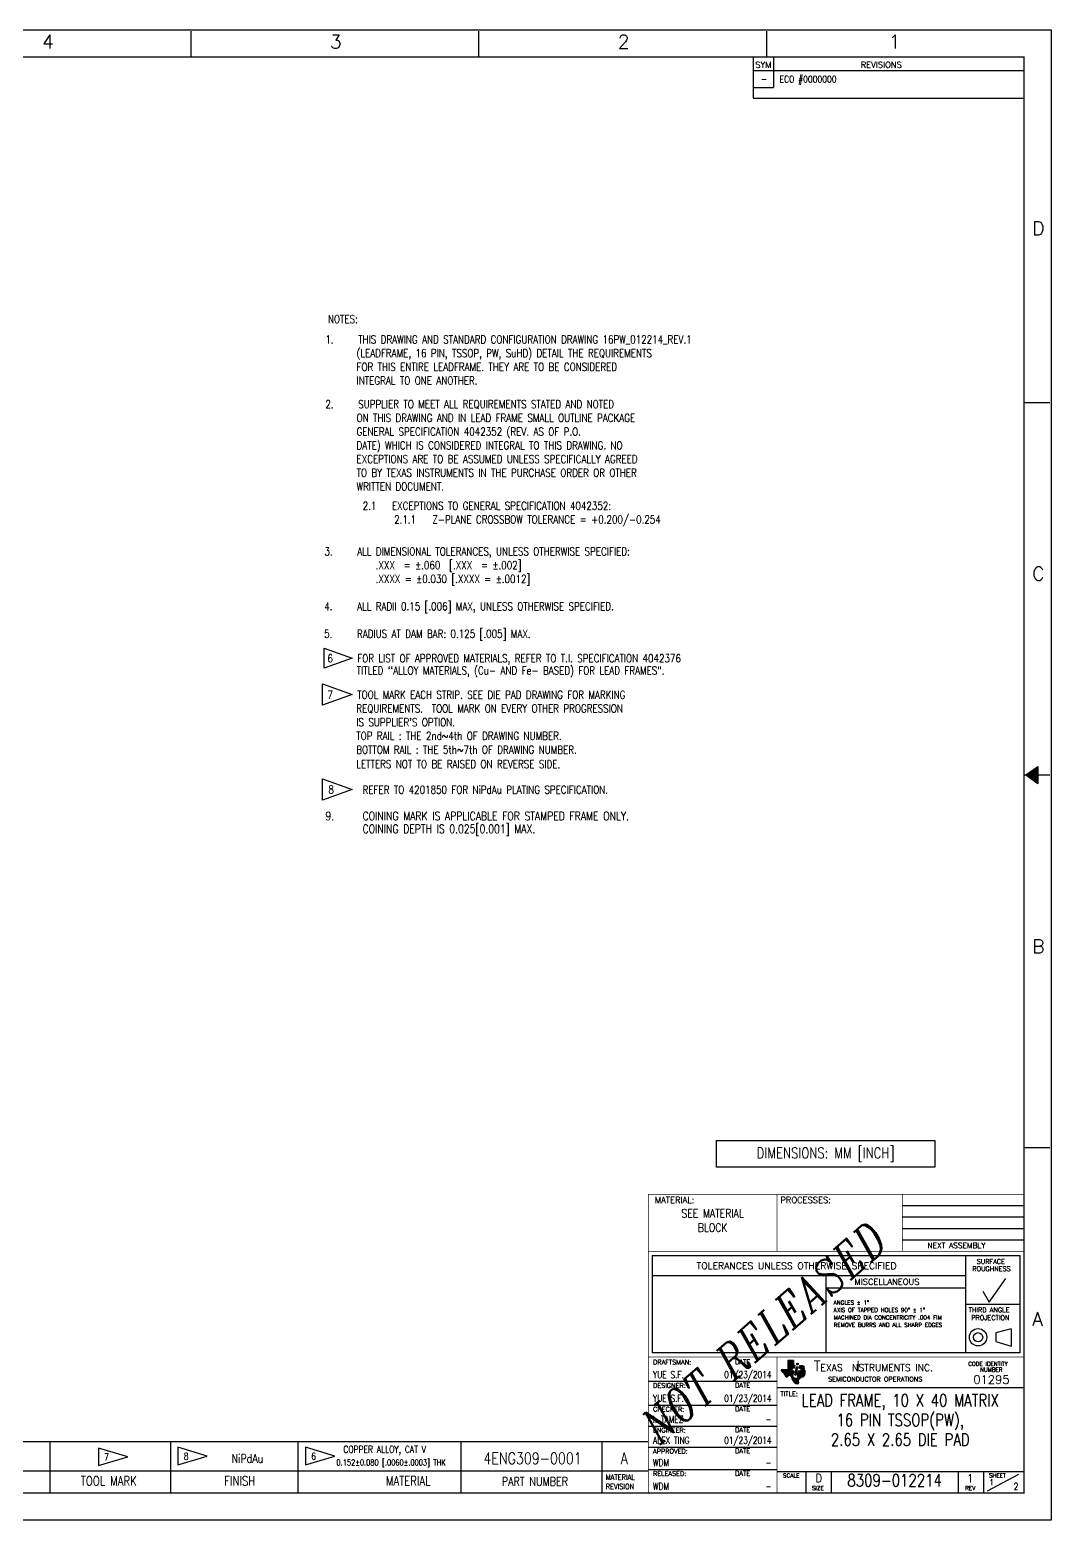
# Model space of a CAD drawing. Header units: inches. Extents: x 102 to 1009, y 122 to 681.
# Drawn here: x 626 to 1009, y 122 to 681 of the extents above; entities that cross this region are included whole.
import ezdxf
from ezdxf.enums import TextEntityAlignment as Align

# ---------------------------------------------------------------- set-up
doc = ezdxf.new("R2010")
doc.units = ezdxf.units.IN
doc.header["$MEASUREMENT"] = 0
doc.layers.get('0').update_dxf_attribs({"color": 1})
for name, color, linetype in [('ADMIN', 7, 'Continuous'), ('FORMAT-FINAL', 7, 'Continuous'), ('SH-01_DIM', 4, 'Continuous'), ('SH-01_NOTES', 3, 'Continuous'), ('SH-01_OBJECT', 7, 'Continuous')]:
    doc.layers.add(name, color=color, linetype=linetype)
doc.styles.add('COMPLEX', font='COMPLEX', dxfattribs={"width": 0.8})
doc.styles.add('ITALIC', font='ITALIC', dxfattribs={"width": 0.8})
doc.styles.add('SIMPLEX', font='SIMPLEX.shx', dxfattribs={"width": 0.8})
doc.styles.get("Standard").update_dxf_attribs({"font": 'simplex.shx', "width": 0.8, "height": 5})

# ---------------------------------------------------------------- blocks, each defined once
blk = doc.blocks.new('RECD')
at = {"layer": 'ADMIN', "color": 5, "width": 0.8}
for tag, p in [('DRAFTER', (28.12, 2.1)), ('DESIGNER', (28.12, 1.75)), ('CHECKER', (28.12, 1.44)), ('ENGINEER', (28.12, 1.13)), ('APPROVED', (28.12, 0.8)), ('RELEASED', (28.12, 0.45))]:
    blk.add_attdef(tag, p, '', height=0.1, dxfattribs=at)
for tag, p in [('DRAFTER-D', (29.87, 2.1)), ('DESIGNER-D', (29.87, 1.75)), ('CHECKER-D', (29.87, 1.44)), ('ENGINEER-D', (29.87, 1.13)), ('APPROVED-D', (29.87, 0.8)), ('RELEASED-D', (29.87, 0.45))]:
    blk.add_attdef(tag, text='', height=0.1, dxfattribs=at).set_placement(p, align=Align.RIGHT)
at = {"layer": 'ADMIN', "width": 0.8}
for tag, p in [('TITLE-1', (31.77, 1.681)), ('TITLE-2', (31.77, 1.391)), ('TITLE-3', (31.77, 1.101)), ('TITLE-4', (31.77, 0.811)), ('DWG-NO', (31.688, 0.5))]:
    blk.add_attdef(tag, text='', height=0.18, dxfattribs=at).set_placement(p, align=Align.CENTER)
at = {"layer": 'ADMIN', "color": 7, "width": 0.8}
for tag, p in [('SIZE', (30.569, 0.561)), ('REV', (32.803, 0.555))]:
    blk.add_attdef(tag, text='', height=0.125, dxfattribs=at).set_placement(p, align=Align.CENTER)
at = {"layer": 'ADMIN', "color": 5, "width": 0.8}
blk.add_attdef('SHEETS', text='', height=0.1, dxfattribs=at).set_placement((33.48, 0.45), align=Align.CENTER)
at = {"layer": 'SH-01_DIM', "color": 5, "width": 0.8}
for tag, height, p in [('MAT-1', 0.125, (29, 4.47)), ('PROC-1', 0.125, (30.88, 4.47)), ('MAT-2', 0.125, (29, 4.26)), ('PROC-2', 0.125, (30.88, 4.26)), ('MAT-3', 0.125, (29, 4.05)), ('PROC-3', 0.125, (30.88, 4.05)), ('SCALE', 0.1, (30.15, 0.45))]:
    blk.add_attdef(tag, text='', height=height, dxfattribs=at).set_placement(p, align=Align.CENTER)
blk.add_attdef('WAS', (31.89, 4.17), '', height=0.1, dxfattribs=at)
blk = doc.blocks.new('D-FORMAL')
at = {"layer": 'FORMAT-FINAL', "color": 9, "linetype": 'Continuous'}
for p, q in [((0, 0), (0, 22)), ((0, 22), (34, 22)), ((34, 22), (34, 0)), ((4.3, 21.6), (4.3, 21.98)), ((8.55, 21.6), (8.55, 21.98)), ((12.8, 21.6), (12.8, 21.98)), ((17.05, 21.6), (17.05, 21.98)), ((21.3, 21.6), (21.3, 21.98)), ((25.55, 21.6), (25.55, 21.98)), ((29.8, 21.6), (29.8, 21.98)), ((33.6, 16.5), (33.98, 16.5)), ((0.4, 11), (0.02, 11)), ((0.373, 11), (0.196, 11.128)), ((0.196, 11.128), (0.196, 10.866)), ((0.373, 11), (0.196, 10.866)), ((33.6, 11), (33.98, 11)), ((33.6, 5.5), (33.98, 5.5)), ((31.8, 4.644), (33.6, 4.644)), ((31.8, 4.476), (33.6, 4.476)), ((31.8, 4.308), (33.6, 4.308)), ((31.8, 4.139), (33.6, 4.139)), ((28.108, 3.909), (33.535, 3.909)), ((28.108, 3.909), (28.108, 2.47)), ((32.735, 3.909), (32.735, 2.47)), ((33.535, 3.909), (33.535, 2.47)), ((28.108, 3.61), (32.735, 3.61)), ((33.083, 3.22), (33.328, 3.57)), ((32.991, 3.38), (33.083, 3.22)), ((32.735, 3.19), (33.535, 3.19)), ((33.407, 2.827), (33.18, 2.764)), ((33.18, 2.764), (33.18, 2.636)), ((33.407, 2.827), (33.407, 2.569)), ((33.535, 2.47), (28.108, 2.47)), ((33.18, 2.636), (33.407, 2.569)), ((30.013, 2.215), (30.171, 2.215)), ((30.015, 2.208), (30.169, 2.208)), ((30.021, 2.202), (30.196, 2.202)), ((30.109, 2.35), (30.194, 2.35)), ((30.109, 2.343), (30.194, 2.343)), ((30.109, 2.336), (30.194, 2.336)), ((30.109, 2.33), (30.194, 2.33)), ((30.109, 2.323), (30.194, 2.323)), ((30.109, 2.316), (30.194, 2.316)), ((30.109, 2.309), (30.194, 2.309)), ((30.109, 2.303), (30.194, 2.303)), ((30.109, 2.296), (30.195, 2.296)), ((30.109, 2.289), (30.202, 2.289)), ((30.109, 2.282), (30.214, 2.282)), ((30.109, 2.276), (30.213, 2.276)), ((30.109, 2.269), (30.211, 2.269)), ((30.109, 2.262), (30.21, 2.262)), ((30.109, 2.255), (30.208, 2.255)), ((30.109, 2.249), (30.207, 2.249)), ((30.109, 2.242), (30.177, 2.242)), ((30.109, 2.235), (30.175, 2.235)), ((30.109, 2.229), (30.174, 2.229)), ((30.109, 2.222), (30.172, 2.222)), ((30.219, 2.202), (30.241, 2.202)), ((30.22, 2.208), (30.243, 2.208)), ((30.222, 2.215), (30.244, 2.215)), ((30.223, 2.222), (30.246, 2.222)), ((30.225, 2.229), (30.247, 2.229)), ((30.226, 2.235), (30.249, 2.235)), ((30.228, 2.242), (30.25, 2.242)), ((30.229, 2.249), (30.252, 2.249)), ((30.231, 2.255), (30.253, 2.255)), ((30.232, 2.262), (30.255, 2.262)), ((30.242, 2.303), (30.264, 2.303)), ((30.243, 2.309), (30.263, 2.309)), ((30.246, 2.296), (30.26, 2.296)), ((30.252, 2.316), (30.254, 2.316)), ((30.262, 2.202), (30.363, 2.202)), ((30.275, 2.249), (30.349, 2.249)), ((30.276, 2.255), (30.349, 2.255)), ((30.277, 2.262), (30.349, 2.262)), ((30.279, 2.269), (30.349, 2.269)), ((30.289, 2.276), (30.334, 2.276)), ((30.3, 2.208), (30.359, 2.208)), ((30.302, 2.215), (30.356, 2.215)), ((30.303, 2.222), (30.354, 2.222)), ((30.304, 2.229), (30.352, 2.229)), ((30.306, 2.235), (30.35, 2.235)), ((30.307, 2.242), (30.349, 2.242)), ((30.027, 2.195), (30.195, 2.195)), ((30.033, 2.188), (30.193, 2.188)), ((30.041, 2.181), (30.192, 2.181)), ((30.048, 2.175), (30.19, 2.175)), ((30.054, 2.168), (30.189, 2.168)), ((30.058, 2.161), (30.187, 2.161)), ((30.062, 2.154), (30.186, 2.154)), ((30.065, 2.148), (30.184, 2.148)), ((30.067, 2.141), (30.183, 2.141)), ((30.07, 2.134), (30.125, 2.134)), ((30.075, 2.127), (30.114, 2.127)), ((30.083, 2.121), (30.108, 2.121)), ((30.145, 2.134), (30.182, 2.134)), ((30.154, 2.127), (30.182, 2.127)), ((30.157, 2.121), (30.182, 2.121)), ((30.16, 2.114), (30.187, 2.114)), ((30.163, 2.107), (30.195, 2.107)), ((30.166, 2.1), (30.207, 2.1)), ((30.169, 2.094), (30.289, 2.094)), ((30.173, 2.087), (30.28, 2.087)), ((30.176, 2.08), (30.274, 2.08)), ((30.179, 2.074), (30.27, 2.074)), ((30.183, 2.067), (30.267, 2.067)), ((30.186, 2.06), (30.265, 2.06)), ((30.19, 2.053), (30.263, 2.053)), ((30.194, 2.047), (30.262, 2.047)), ((30.199, 2.04), (30.262, 2.04)), ((30.205, 2.033), (30.264, 2.033)), ((30.207, 2.148), (30.229, 2.148)), ((30.208, 2.154), (30.231, 2.154)), ((30.21, 2.161), (30.232, 2.161)), ((30.211, 2.168), (30.234, 2.168)), ((30.213, 2.175), (30.235, 2.175)), ((30.213, 2.026), (30.268, 2.026)), ((30.214, 2.181), (30.237, 2.181)), ((30.216, 2.188), (30.238, 2.188)), ((30.217, 2.195), (30.24, 2.195)), ((30.224, 2.02), (30.27, 2.02)), ((30.25, 2.141), (30.361, 2.141)), ((30.25, 2.134), (30.358, 2.134)), ((30.252, 2.148), (30.363, 2.148)), ((30.252, 2.1), (30.3, 2.1)), ((30.253, 2.154), (30.365, 2.154)), ((30.254, 2.161), (30.367, 2.161)), ((30.255, 2.127), (30.351, 2.127)), ((30.256, 2.168), (30.367, 2.168)), ((30.257, 2.175), (30.368, 2.175)), ((30.258, 2.181), (30.368, 2.181)), ((30.259, 2.107), (30.313, 2.107)), ((30.26, 2.188), (30.368, 2.188)), ((30.261, 2.195), (30.367, 2.195)), ((30.261, 2.114), (30.326, 2.114)), ((30.262, 2.121), (30.342, 2.121)), ((17.05, 0.4), (17.05, 0.02)), ((34, 0), (0, 0))]:
    blk.add_line(p, q, dxfattribs=at)
at = {"layer": 'FORMAT-FINAL', "color": 7, "linetype": 'Continuous'}
for p, q in [((16.915, 21.806), (17.183, 21.806)), ((17.05, 21.629), (16.915, 21.806)), ((17.05, 21.629), (17.183, 21.806)), ((33.627, 11), (33.804, 11.124)), ((33.627, 11), (33.804, 10.875)), ((33.804, 11.124), (33.804, 10.875)), ((17.05, 0.371), (16.92, 0.194)), ((17.05, 0.371), (17.186, 0.194)), ((16.92, 0.194), (17.186, 0.194))]:
    blk.add_line(p, q, dxfattribs=at)
at = {"layer": 'FORMAT-FINAL', "color": 9}
for p, q in [((29.6, 21.6), (29.6, 21.15)), ((29.9, 21.6), (29.9, 21.15)), ((29.6, 21.4), (33.6, 21.4)), ((29.6, 21.15), (29.9, 21.15)), ((30.109, 2.219), (30.014, 2.219)), ((30.194, 2.355), (30.109, 2.355)), ((30.109, 2.355), (30.109, 2.219)), ((30.177, 2.246), (30.169, 2.205)), ((30.169, 2.205), (30.197, 2.205)), ((30.206, 2.246), (30.177, 2.246)), ((30.197, 2.205), (30.183, 2.144)), ((30.194, 2.355), (30.194, 2.299)), ((30.194, 2.299), (30.194, 2.299)), ((30.195, 2.298), (30.194, 2.299)), ((30.215, 2.287), (30.206, 2.246)), ((30.233, 2.264), (30.207, 2.147)), ((30.255, 2.264), (30.229, 2.147)), ((30.233, 2.264), (30.255, 2.264)), ((30.263, 2.204), (30.25, 2.14)), ((30.263, 2.204), (30.3, 2.204)), ((30.279, 2.272), (30.275, 2.246)), ((30.28, 2.272), (30.279, 2.272)), ((30.281, 2.246), (30.308, 2.246)), ((30.308, 2.246), (30.3, 2.204)), ((28.05, 2.05), (29.95, 2.05)), ((30.207, 2.147), (30.229, 2.147)), ((30.264, 2.126), (30.259, 2.105)), ((30.264, 2.127), (30.262, 2.126)), ((30.264, 2.126), (30.264, 2.127)), ((30.272, 2.022), (30.272, 2.021)), ((29.95, 1.96), (33.6, 1.96)), ((28.05, 1.7), (29.95, 1.7)), ((28.05, 1.39), (29.95, 1.39)), ((28.05, 1.08), (29.95, 1.08)), ((28.05, 0.75), (29.95, 0.75)), ((29.95, 0.72), (33.6, 0.72)), ((30.375, 0.72), (30.375, 0.4)), ((30.75, 0.72), (30.75, 0.4)), ((32.625, 0.72), (32.625, 0.4)), ((33, 0.72), (33, 0.4)), ((33.061, 0.433), (33.522, 0.678))]:
    blk.add_line(p, q, dxfattribs=at)
at = {"layer": 'FORMAT-FINAL', "color": 7, "const_width": 0.02}
blk.add_lwpolyline([(0.4, 0.4), (0.4, 21.6), (33.6, 21.6), (33.6, 0.4)], close=True, dxfattribs=at)
at = {"layer": 'FORMAT-FINAL', "color": 7, "const_width": 0.01}
for points in [[(28.05, 0.4), (28.05, 4.812), (33.6, 4.812)], [(29.95, 4.812), (29.95, 3.971)], [(31.8, 4.812), (31.8, 3.971)], [(28.05, 3.971), (33.6, 3.971)], [(33.6, 2.41), (28.05, 2.41)], [(29.95, 2.41), (29.95, 0.4)]]:
    blk.add_lwpolyline(points, dxfattribs=at)
at = {"layer": 'FORMAT-FINAL', "color": 9, "linetype": 'Continuous'}
for radius in [0.128, 0.0683]:
    blk.add_circle((32.92, 2.7), radius, dxfattribs=at)
at = {"layer": 'FORMAT-FINAL', "color": 9}
blk.add_circle((30.253, 2.305), 0.0112, dxfattribs=at)
for centre, radius, start, end in [((30.029, 2.215), 0.0158, 167.2447, 234.0268), ((29.94, 2.119), 0.115, 35.9724, 46.3161), ((30.21, 2.304), 0.0164, 199.8307, 287.8698), ((30.312, 2.205), 0.0746, 59.2572, 114.7739), ((30.315, 2.19), 0.0889, 112.6698, 113.0474), ((30.442, 2.251), 0.0928, 169.4872, 216.6907), ((29.99, 2.12), 0.0801, 13.6183, 56.5731), ((30.104, 2.155), 0.0396, 203.8956, 251.9546), ((30.097, 2.136), 0.0199, 253.6788, 291.4353), ((30.08, 2.154), 0.0434, 303.9504, 326.974), ((30.134, 2.104), 0.0311, 83.3632, 123.4807), ((30.139, 2.116), 0.019, 27.5619, 95.2147), ((30.877, 2.427), 0.782, 202.6709, 208.6735), ((30.236, 2.13), 0.0549, 164.9188, 191.3396), ((30.23, 2.155), 0.0591, 217.364, 273.1803), ((30.257, 2.087), 0.0752, 208.6732, 241.7887), ((30.247, 2.061), 0.0475, 237.525, 302.1205), ((30.235, 2.13), 0.0342, 266.2147, 313.5229), ((30.258, 2.138), 0.00786, 162.6768, 190.3534), ((30.26, 2.136), 0.0101, 177.1218, 283.3167), ((30.295, 2.045), 0.0327, 160.3315, 225.3585), ((30.328, 2.043), 0.065, 135.8089, 168.4878), ((30.445, 1.853), 0.287, 113.1045, 124.8701), ((30.313, 2.171), 0.058, 289.05, 322.6066), ((30.248, 2.181), 0.12, 338.0974, 7.1948)]:
    blk.add_arc(centre, radius, start, end, dxfattribs=at)
at = {"layer": 'FORMAT-FINAL', "color": 7, "linetype": 'Continuous'}
for points in [[(16.915, 21.806), (17.183, 21.806), (17.05, 21.629)], [(33.804, 11.124), (33.804, 10.875), (33.627, 11)], [(16.92, 0.194), (17.186, 0.194), (17.05, 0.371)]]:
    blk.add_solid(points, dxfattribs=at)
at = {"layer": 'FORMAT-FINAL', "color": 9, "linetype": 'Continuous'}
blk.add_solid([(0.196, 11.128), (0.196, 10.866), (0.373, 11)], dxfattribs=at)
at = {"layer": 'FORMAT-FINAL', "color": 7, "linetype": 'Continuous', "style": 'SIMPLEX'}
for s, height, p in [('8', 0.2, (2.55, 21.725)), ('7', 0.2, (6.35, 21.725)), ('6', 0.2, (10.6, 21.725)), ('5', 0.2, (14.85, 21.725)), ('4', 0.2, (19.1, 21.725)), ('3', 0.2, (23.35, 21.725)), ('2', 0.2, (27.6, 21.725)), ('1', 0.2, (31.6, 21.725)), ('D', 0.2, (33.72, 18.971)), ('C', 0.2, (33.72, 13.871)), ('B', 0.2, (33.72, 8.371)), ('A', 0.2, (33.72, 2.871)), ('01295', 0.125, (32.85, 2.013))]:
    blk.add_text(s, height=height, dxfattribs=at).set_placement(p)
at = {"layer": 'FORMAT-FINAL', "color": 9, "linetype": 'Continuous'}
for s, p in [('SYM', (29.63, 21.439)), ('REVISIONS', (31.186, 21.439))]:
    blk.add_text(s, height=0.09, dxfattribs=at).set_placement(p)
at = {"layer": 'FORMAT-FINAL', "color": 9, "style": 'SIMPLEX'}
for s, height, p in [('MATERIAL:', 0.09, (28.439, 4.682)), ('SCALE', 0.06, (30.162, 0.63)), ('SHEET', 0.06, (33.206, 0.631)), ('SIZE', 0.06, (30.555, 0.444)), ('REV', 0.06, (32.805, 0.444))]:
    blk.add_text(s, height=height, dxfattribs=at).set_placement(p, align=Align.CENTER)
at = {"layer": 'FORMAT-FINAL', "color": 9}
for s, height, style, p in [('PROCESSES:', 0.09, 'SIMPLEX', (30.001, 4.682)), ('NEXT ASSEMBLY', 0.08, 'SIMPLEX', (32.173, 4.016)), ('DRAFTSMAN:', 0.07, 'SIMPLEX', (28.12, 2.298)), ('DATE', 0.07, 'SIMPLEX', (29.333, 2.302)), (' EXAS  NSTRUMENTS INC.', 0.1, 'COMPLEX', (30.523, 2.202)), ('DESIGNER:', 0.07, 'SIMPLEX', (28.12, 1.953)), ('DATE', 0.07, 'SIMPLEX', (29.333, 1.957)), ('SEMICONDUCTOR OPERATIONS', 0.07, 'SIMPLEX', (30.705, 2.047)), ('TITLE:', 0.07, 'SIMPLEX', (30.001, 1.83)), ('CHECKER:', 0.07, 'SIMPLEX', (28.12, 1.603)), ('DATE', 0.07, 'SIMPLEX', (29.333, 1.607)), ('ENGINEER:', 0.07, 'SIMPLEX', (28.12, 1.293)), ('DATE', 0.07, 'SIMPLEX', (29.333, 1.297)), ('APPROVED:', 0.07, 'SIMPLEX', (28.12, 0.983)), ('DATE', 0.07, 'SIMPLEX', (29.333, 0.987)), ('RELEASED:', 0.07, 'SIMPLEX', (28.12, 0.653)), ('DATE', 0.07, 'SIMPLEX', (29.333, 0.657))]:
    blk.add_text(s, height=height, dxfattribs=dict(at, style=style)).set_placement(p)
at = {"layer": 'FORMAT-FINAL', "color": 9, "linetype": 'Continuous'}
for s, height, style, p in [('TOLERANCES UNLESS OTHERWISE SPECIFIED', 0.1, 'SIMPLEX', (28.764, 3.705)), ('ROUGHNESS', 0.07, 'SIMPLEX', (32.835, 3.676)), ('SURFACE', 0.07, 'SIMPLEX', (32.9, 3.783)), ('THIRD ANGLE', 0.07, 'SIMPLEX', (32.781, 3.069)), ('PROJECTION', 0.07, 'SIMPLEX', (32.819, 2.954)), ('T', 0.15, 'COMPLEX', (30.493, 2.202)), ('I', 0.15, 'COMPLEX', (31.123, 2.201)), ('CODE IDENTITY', 0.06, 'SIMPLEX', (32.775, 2.278)), ('NUMBER', 0.06, 'SIMPLEX', (32.949, 2.192))]:
    blk.add_text(s, height=height, dxfattribs=dict(at, style=style)).set_placement(p)
blk = doc.blocks.new('TOL-D')
at = {"layer": 'FORMAT-FINAL', "color": 9, "linetype": 'Continuous'}
for p, q in [((30.673, 3.61), (30.673, 2.47)), ((30.673, 3.43), (32.735, 3.43))]:
    blk.add_line(p, q, dxfattribs=at)
blk.add_text('MISCELLANEOUS', height=0.09, dxfattribs=at).set_placement((31.094, 3.474))
at = {"layer": 'FORMAT-FINAL', "color": 9, "linetype": 'Continuous', "style": 'SIMPLEX'}
for s, p in [('ANGLES %%p 1%%d', (30.788, 3.182)), ('AXIS OF TAPPED HOLES 90%%d %%p 1%%d', (30.788, 3.072)), ('MACHINED DIA CONCENTRICITY .004 FIM', (30.788, 2.962)), ('REMOVE BURRS AND ALL SHARP EDGES', (30.788, 2.852))]:
    blk.add_text(s, height=0.06, dxfattribs=at).set_placement(p)
blk = doc.blocks.new('nr')
at = {"layer": 'FORMAT-FINAL', "color": 1, "linetype": 'Continuous', "style": 'ITALIC', "width": 0.8}
blk.add_text('NOT RELEASED', height=0.5, rotation=40.8778, dxfattribs=at).set_placement((-1.851, -1.892))
blk = doc.blocks.new('Blk_Not Release')
at = {"xscale": 25.40000000000009, "yscale": 25.40000000000009, "zscale": 25.40000000000009}
blk.add_blockref('nr', (11.18, 0.07), dxfattribs=at)

msp = doc.modelspace()

# ---------------------------------------------------------------- linework, layer by layer
at = {"layer": 'SH-01_NOTES'}
for p, q in [((897.07166, 659.57729), (897.07166, 655.55139)), ((897.07166, 655.55139), (998.67166, 655.55139)), ((736.0714, 449.36332), (746.57221, 445.61361)), ((736.07141, 441.86332), (736.0714, 449.36332)), ((746.57221, 445.61361), (736.07141, 441.86332)), ((735.45885, 435.91715), (746.57221, 431.9487)), ((735.45887, 427.97965), (735.45885, 435.91715)), ((746.57221, 431.9487), (735.45887, 427.97965)), ((735.45885, 400.29539), (746.57221, 396.32695)), ((735.45887, 392.35789), (735.45885, 400.29539)), ((746.57221, 396.32695), (735.45887, 392.35789)), ((651.44084, 149.47996), (651.44084, 142.87996)), ((662.44084, 146.17996), (651.44084, 149.47996)), ((651.44084, 142.87996), (662.44084, 146.17996)), ((681.285, 149.73942), (681.285, 143.13942)), ((692.285, 146.43942), (681.285, 149.73942)), ((681.285, 143.13942), (692.285, 146.43942)), ((729.0755, 149.73942), (729.0755, 143.13942)), ((740.0755, 146.43942), (729.0755, 149.73942)), ((729.0755, 143.13942), (740.0755, 146.43942))]:
    msp.add_line(p, q, dxfattribs=at)
at = {"layer": 'SH-01_NOTES', "color": 7}
for p, q in [((883.22918, 254.79874), (883.22918, 264.79874)), ((883.22918, 264.79874), (965.22918, 264.79874)), ((965.22918, 264.79874), (965.22918, 254.79874)), ((965.22918, 254.79874), (883.22918, 254.79874))]:
    msp.add_line(p, q, dxfattribs=at)
at = {"layer": 'SH-01_OBJECT'}
for p, q in [((857.65924, 151.82901), (564.36749, 151.82901)), ((633.41697, 132.57901), (633.41697, 151.82901)), ((678.59287, 132.57901), (678.59287, 151.82901)), ((726.38337, 132.57901), (726.38337, 151.82901)), ((787.48791, 132.57901), (787.48791, 151.82901)), ((840.33641, 151.82901), (840.33641, 132.57901)), ((787.48791, 140.82901), (564.36749, 140.82901)), ((857.65924, 140.82901), (787.48791, 140.82901))]:
    msp.add_line(p, q, dxfattribs=at)

# ---------------------------------------------------------------- block references
msp.add_blockref('Blk_Not Release', (897.89864, 198.608))
at = {"layer": 'ADMIN'}
ref = msp.add_blockref('RECD', (145.23166, 122.42063), dxfattribs=dict(at, xscale=25.40000000000009, yscale=25.37459999999999, zscale=25.40000000000009))
ref.add_attrib('TITLE-1', 'LEAD FRAME, 10 X 40 MATRIX', dxfattribs={"height": 4.567428, "width": 0.800801}).set_placement((952.18966, 165.06383), align=Align.CENTER)
ref.add_attrib('TITLE-2', '16 PIN TSSOP(PW),', dxfattribs={"height": 4.567428, "width": 0.800801}).set_placement((952.18966, 157.7052), align=Align.CENTER)
ref.add_attrib('TITLE-3', '2.65 X 2.65 DIE PAD', dxfattribs={"height": 4.567428, "width": 0.800801}).set_placement((952.18966, 150.34656), align=Align.CENTER)
ref.add_attrib('DWG-NO', '8309-012214', dxfattribs={"height": 4.567428, "width": 0.800801}).set_placement((950.09416, 135.10793), align=Align.CENTER)
ref.add_attrib('SHEETS', '2', dxfattribs={"color": 5, "height": 2.53746, "width": 0.800801}).set_placement((995.62366, 133.8392), align=Align.CENTER)
ref.add_attrib('DRAFTER', 'YUE S.F.', (859.47966, 175.70729), dxfattribs={"color": 5, "height": 2.53746, "width": 0.800801})
ref.add_attrib('DRAFTER-D', '01/23/2014', dxfattribs={"color": 5, "height": 2.53746, "width": 0.800801}).set_placement((903.92966, 175.70729), align=Align.RIGHT)
ref.add_attrib('DESIGNER', 'YUE S.F.', (859.47966, 166.82618), dxfattribs={"color": 5, "height": 2.53746, "width": 0.800801})
ref.add_attrib('DESIGNER-D', '01/23/2014', dxfattribs={"color": 5, "height": 2.53746, "width": 0.800801}).set_placement((903.92966, 166.82618), align=Align.RIGHT)
ref.add_attrib('CHECKER', 'I. TAMEZ', (859.47966, 158.96005), dxfattribs={"color": 5, "height": 2.53746, "width": 0.800801})
ref.add_attrib('CHECKER-D', '-', dxfattribs={"color": 5, "height": 2.53746, "width": 0.800801}).set_placement((903.92966, 158.96005), align=Align.RIGHT)
ref.add_attrib('ENGINEER', 'ALEX TING', (859.47966, 151.09393), dxfattribs={"color": 5, "height": 2.53746, "width": 0.800801})
ref.add_attrib('ENGINEER-D', '01/23/2014', dxfattribs={"color": 5, "height": 2.53746, "width": 0.800801}).set_placement((903.92966, 151.09393), align=Align.RIGHT)
ref.add_attrib('APPROVED', 'WDM', (859.47966, 142.72031), dxfattribs={"color": 5, "height": 2.53746, "width": 0.800801})
ref.add_attrib('APPROVED-D', '-', dxfattribs={"color": 5, "height": 2.53746, "width": 0.800801}).set_placement((903.92966, 142.72031), align=Align.RIGHT)
ref.add_attrib('RELEASED', 'WDM', (859.47966, 133.8392), dxfattribs={"color": 5, "height": 2.53746, "width": 0.800801})
ref.add_attrib('RELEASED-D', '-', dxfattribs={"color": 5, "height": 2.53746, "width": 0.800801}).set_placement((903.92966, 133.8392), align=Align.RIGHT)
ref.add_attrib('MAT-1', 'SEE MATERIAL', dxfattribs={"layer": 'SH-01_DIM', "color": 5, "height": 3.171825, "width": 0.800801}).set_placement((881.83166, 235.84509), align=Align.CENTER)
ref.add_attrib('MAT-2', 'BLOCK', dxfattribs={"layer": 'SH-01_DIM', "color": 5, "height": 3.171825, "width": 0.800801}).set_placement((881.83166, 230.51643), align=Align.CENTER)
ref.add_attrib('REV', '1', dxfattribs={"height": 3.17182, "width": 0.800801}).set_placement((978.42798, 136.49556), align=Align.CENTER)
ref.add_attrib('SIZE', 'D', dxfattribs={"color": 7, "height": 3.17182, "width": 0.800801}).set_placement((921.67684, 136.6442), align=Align.CENTER)
at = {"layer": 'FORMAT-FINAL', "linetype": 'Continuous', "xscale": 25.40000000000009, "yscale": 25.39746000000003, "zscale": 25.40000000000009}
msp.add_blockref('D-FORMAL', (145.23166, 122.42063), dxfattribs=at)
at = {"layer": 'FORMAT-FINAL', "xscale": 25.40000000000009, "yscale": 25.40000000000009, "zscale": 25.40000000000009}
msp.add_blockref('TOL-D', (145.23166, 122.42063), dxfattribs=at)

# ---------------------------------------------------------------- texts
at = {"layer": 'SH-01_DIM', "width": 0.8}
msp.add_text('DIMENSIONS: MM [INCH]', height=4, dxfattribs=at).set_placement((924.22918, 259.79874), align=Align.MIDDLE)
at = {"layer": 'SH-01_DIM', "linetype": 'Continuous'}
msp.add_text('1', height=2.286, dxfattribs=at).set_placement((985.50608, 135.4939))
at = {"layer": 'SH-01_NOTES'}
for s, height, width, p in [('-', 2.54, 0.82, (899.92408, 661.38831)), ('ECO #0000000', 2.54, 0.82, (906.95734, 661.38831)), ('NOTES:', 3, 0.8, (737.54763, 571.1979)), ('1.     THIS DRAWING AND STANDARD CONFIGURATION DRAWING 16PW_012214_REV.1', 3.0000003, 0.8, (736.59057, 563.58212)), ('      (LEADFRAME, 16 PIN, TSSOP, PW, SuHD) DETAIL THE REQUIREMENTS', 3.0000003, 0.8, (737.54763, 558.43926)), ('      FOR THIS ENTIRE LEADFRAME. THEY ARE TO BE CONSIDERED', 3.0000003, 0.8, (737.54763, 553.2964)), ('      INTEGRAL TO ONE ANOTHER.', 3.0000003, 0.8, (737.54763, 548.15355)), ('2.     SUPPLIER TO MEET ALL REQUIREMENTS STATED AND NOTED', 3.0000003, 0.8, (736.59057, 539.3094)), ('      ON THIS DRAWING AND IN LEAD FRAME SMALL OUTLINE PACKAGE', 3.0000003, 0.8, (737.54763, 534.16654)), ('      GENERAL SPECIFICATION 4042352 (REV. AS OF P.O.', 3.0000003, 0.8, (737.54763, 529.02369)), ('      DATE) WHICH IS CONSIDERED INTEGRAL TO THIS DRAWING. NO', 3.0000003, 0.8, (737.54763, 523.88083)), ('      EXCEPTIONS ARE TO BE ASSUMED UNLESS SPECIFICALLY AGREED', 3.0000003, 0.8, (737.54763, 518.73797)), ('      TO BY TEXAS INSTRUMENTS IN THE PURCHASE ORDER OR OTHER', 3.0000003, 0.8, (737.54763, 513.59511)), ('      WRITTEN DOCUMENT.', 3.0000003, 0.8, (737.54763, 508.45225)), ('3.     ALL DIMENSIONAL TOLERANCES, UNLESS OTHERWISE SPECIFIED:', 3.0000003, 0.8, (736.23574, 484.0942)), ('6     FOR LIST OF APPROVED MATERIALS, REFER TO T.I. SPECIFICATION 4042376', 3, 0.8, (737.38512, 444.0443)), ('      TITLED ``ALLOY MATERIALS, (Cu- AND Fe- BASED) FOR LEAD FRAMES".', 3, 0.8, (737.62687, 439.45112)), ('7     TOOL MARK EACH STRIP. SEE DIE PAD DRAWING FOR MARKING', 3, 0.8, (737.34781, 430.3747)), ('      REQUIREMENTS.  TOOL MARK ON EVERY OTHER PROGRESSION ', 3, 0.8, (737.46445, 425.23184)), ("      IS SUPPLIER'S OPTION.", 3, 0.8, (737.4428, 420.05837)), ('      TOP RAIL : THE 2nd~4th OF DRAWING NUMBER.', 3, 0.8, (737.43769, 414.95361)), ('      BOTTOM RAIL : THE 5th~7th OF DRAWING NUMBER.', 3, 0.8, (737.44618, 409.77807)), ('      LETTERS NOT TO BE RAISED ON REVERSE SIDE.', 3, 0.8, (737.43744, 404.37977)), ('REFER TO 4201850 FOR NiPdAu PLATING SPECIFICATION.', 3, 0.8, (750.53886, 394.79204)), ('COINING MARK IS APPLICABLE FOR STAMPED FRAME ONLY.', 3.175, 0.8, (750.53886, 384.8387)), ('COINING DEPTH IS 0.025[0.001] MAX.', 3.175, 0.8, (750.53886, 380.0146)), ('7', 2.59843, 0.8, (653.64084, 144.85053)), ('8', 2.59843, 0.8, (683.485, 145.10999)), ('6', 2.59843, 0.8, (731.2755, 145.10999)), ('0.152%%P0.080 [.0060%%P.0003] THK', 2.1653543, 0.8, (740.73483, 142.98618)), ('COPPER ALLOY, CAT V', 2.5984252, 0.8, (743.32634, 147.64908)), ('TOOL MARK', 3.464567, 0.8, (644.82612, 135.40419)), ('FINISH', 3.464567, 0.8, (698.64586, 135.40419)), ('MATERIAL', 3.464567, 0.8, (759.28568, 135.40419)), ('PART NUMBER', 3.278887, 0.8, (802.7762, 135.32982)), ('MATERIAL', 2.02198, 0.8, (841.76211, 137.55245)), ('REVISION', 2.02198, 0.8, (841.76211, 134.02239))]:
    msp.add_text(s, height=height, dxfattribs=dict(at, width=width)).set_placement(p)
at = {"layer": 'SH-01_NOTES', "color": 1, "width": 0.8}
msp.add_text('2.1   EXCEPTIONS TO GENERAL SPECIFICATION 4042352:', height=3.0000003, dxfattribs=at).set_placement((750.60538, 501.22501))
at = {"layer": 'SH-01_NOTES', "color": 1, "linetype": 'Continuous', "width": 0.8}
msp.add_text('2.1.1   Z-PLANE CROSSBOW TOLERANCE = +0.200/-0.254', height=3.0000003, dxfattribs=at).set_placement((762.39649, 496.08215))
at = {"layer": 'SH-01_NOTES', "linetype": 'Continuous', "width": 0.8}
for s, height, p in [('          .XXX  = %%P.060  [.XXX  = %%P.002]', 3.0000003, (737.54763, 478.95134)), ('          .XXXX = %%P0.030 [.XXXX = %%P.0012]', 3.0000003, (737.54763, 473.80849)), ('4.     ALL RADII 0.15 [.006] MAX, UNLESS OTHERWISE SPECIFIED.', 3.0000003, (736.18968, 463.52277)), ('5.     RADIUS AT DAM BAR: 0.125 [.005] MAX.', 3.0000003, (736.1429, 453.23706)), ('NiPdAu', 3.248031, (701.40446, 143.91075))]:
    msp.add_text(s, height=height, dxfattribs=at).set_placement(p)
at = {"layer": 'SH-01_NOTES', "width": 0.8}
for s, height, p in [('8', 3, (738.72699, 396.32695)), ('9.', 3.175, (738.23672, 386.41291))]:
    msp.add_text(s, height=height, dxfattribs=at).set_placement(p, align=Align.MIDDLE)
at = {"layer": 'SH-01_NOTES', "linetype": 'Continuous', "width": 0.8}
for s, height, p in [('4ENG309-0001', 4.3307087, (814.3002, 145.61483)), ('A', 4.33071, (848.71223, 145.61483))]:
    msp.add_text(s, height=height, dxfattribs=at).set_placement(p, align=Align.MIDDLE)

doc.saveas('drawing.dxf')
